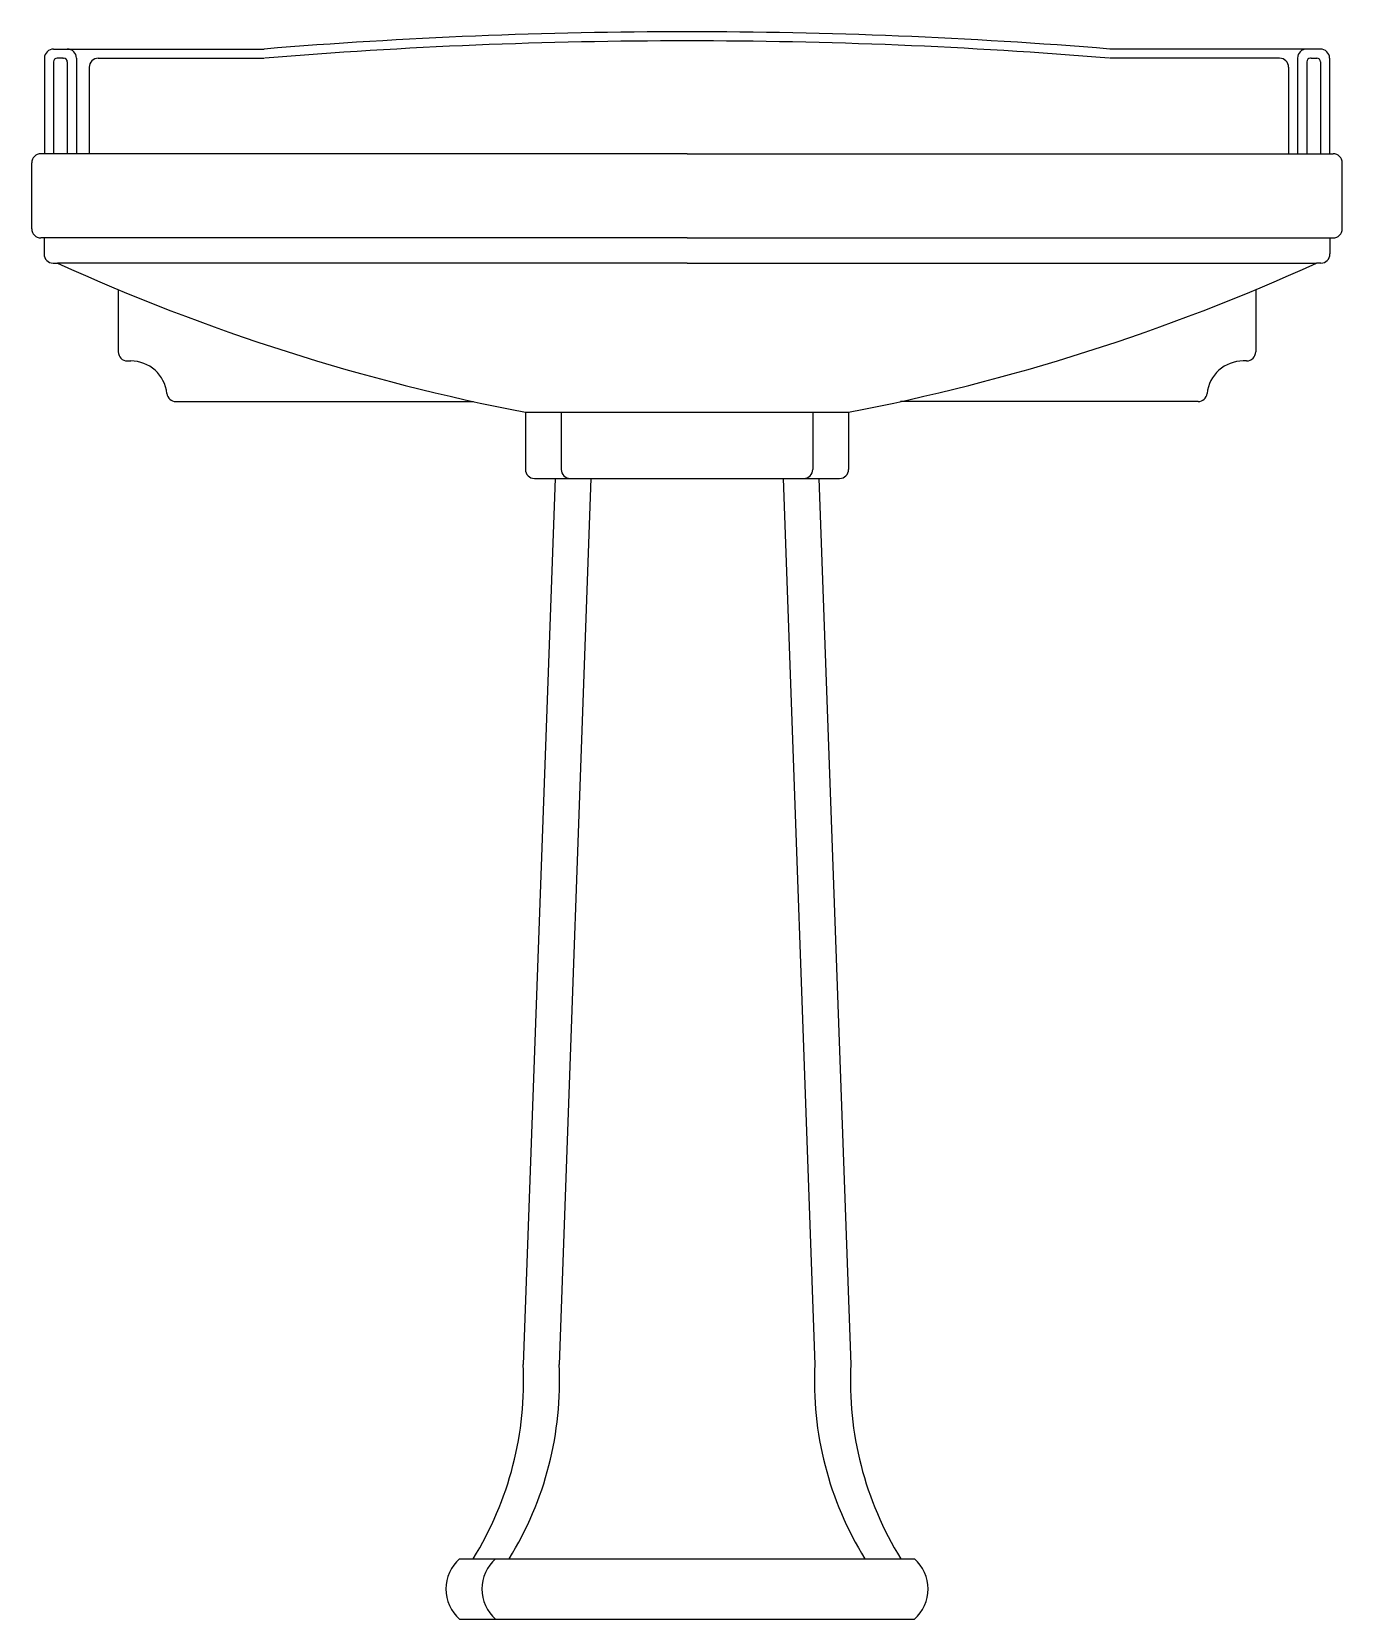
# Model space of a CAD drawing. Extents: x -141.971 to -141.251, y -36.464 to -35.592.
import ezdxf

# ---------------------------------------------------------------- set-up
doc = ezdxf.new("R2010")
doc.units = 0
doc.header["$MEASUREMENT"] = 0
for name, color, linetype in [('A-PECAS', 2, 'CONTINUOUS'), ('A-PEÇAS', 2, 'CONTINUOUS'), ('TELHA3', 1, 'CONTINUOUS')]:
    doc.layers.add(name, color=color, linetype=linetype)

msp = doc.modelspace()

# ---------------------------------------------------------------- linework, layer by layer
at = {"layer": 'A-PECAS'}
for p, q in [((-141.95888, -35.60131), (-141.84315, -35.60131)), ((-141.26287, -35.60131), (-141.3786, -35.60131)), ((-141.96388, -35.60631), (-141.96388, -35.65881)), ((-141.94634, -35.60631), (-141.94634, -35.65881)), ((-141.2754, -35.60631), (-141.2754, -35.65881)), ((-141.25787, -35.60631), (-141.25787, -35.65881)), ((-141.97087, -35.70006), (-141.97087, -35.66381)), ((-141.61087, -35.65881), (-141.96587, -35.65881)), ((-141.61087, -35.65881), (-141.25587, -35.65881)), ((-141.25087, -35.70006), (-141.25087, -35.66381)), ((-141.69966, -35.8008), (-141.69966, -35.8322)), ((-141.68, -35.8008), (-141.68, -35.8322)), ((-141.54174, -35.8008), (-141.54174, -35.8322)), ((-141.52209, -35.8008), (-141.52209, -35.8322)), ((-141.68338, -35.8372), (-141.70087, -36.32381)), ((-141.69466, -35.8372), (-141.52709, -35.8372)), ((-141.66363, -35.8372), (-141.68113, -36.32381)), ((-141.55812, -35.8372), (-141.54062, -36.32381)), ((-141.53837, -35.8372), (-141.52087, -36.32381)), ((-141.73587, -36.46381), (-141.48587, -36.46381))]:
    msp.add_line(p, q, dxfattribs=at)
at = {"layer": 'A-PECAS', "color": 1}
for p, q in [((-141.95888, -35.60831), (-141.95888, -35.65881)), ((-141.95388, -35.60631), (-141.95688, -35.60631)), ((-141.95388, -35.60631), (-141.95334, -35.60631)), ((-141.95134, -35.60831), (-141.95134, -35.65881)), ((-141.93929, -35.61131), (-141.93929, -35.65881)), ((-141.93429, -35.60631), (-141.84315, -35.60631)), ((-141.28532, -35.60631), (-141.3786, -35.60631)), ((-141.28032, -35.61131), (-141.28032, -35.65881)), ((-141.2704, -35.60831), (-141.2704, -35.65881)), ((-141.26787, -35.60631), (-141.2684, -35.60631)), ((-141.26787, -35.60631), (-141.26487, -35.60631)), ((-141.26287, -35.60831), (-141.26287, -35.65881)), ((-141.61087, -35.70506), (-141.96413, -35.70506)), ((-141.61087, -35.70506), (-141.25762, -35.70506)), ((-141.61087, -35.71888), (-141.95673, -35.71888)), ((-141.61087, -35.71888), (-141.26501, -35.71888))]:
    msp.add_line(p, q, dxfattribs=at)
at = {"layer": 'A-PECAS'}
for centre, radius, start, end in [((-141.95888, -35.60631), 0.005, 90, 180), ((-141.95134, -35.60631), 0.005, 0, 90), ((-141.2704, -35.60631), 0.005, 90, 180), ((-141.26287, -35.60631), 0.005, 0, 90), ((-141.96587, -35.66381), 0.005, 90, 180), ((-141.25587, -35.66381), 0.005, 0, 90), ((-141.96587, -35.70006), 0.005, 180, 270), ((-141.25587, -35.70006), 0.005, 270, 0), ((-141.48477, -34.68216), 1.13909, 245.52266, 259.12588), ((-141.73698, -34.68216), 1.13909, 280.87412, 294.47734), ((-141.69466, -35.8322), 0.005, 180, 270), ((-141.675, -35.8322), 0.005, 180, 270), ((-141.54674, -35.8322), 0.005, 270, 0), ((-141.52709, -35.8322), 0.005, 270, 0), ((-141.72104, -36.44719), 0.02227, 131.74943, 228.25057), ((-141.7013, -36.44719), 0.02227, 131.74943, 228.25057), ((-141.5007, -36.44719), 0.02227, 311.74943, 48.25057)]:
    msp.add_arc(centre, radius, start, end, dxfattribs=at)
at = {"layer": 'A-PECAS', "color": 1}
for centre, radius, start, end in [((-141.61087, -38.4362), 2.83939, 90, 94.68409), ((-141.61087, -38.4362), 2.83939, 85.31591, 90), ((-141.95688, -35.60831), 0.002, 90, 180), ((-141.95334, -35.60831), 0.002, 0, 90), ((-141.93429, -35.61131), 0.005, 90, 180), ((-141.28532, -35.61131), 0.005, 0, 90), ((-141.2684, -35.60831), 0.002, 90, 180), ((-141.26487, -35.60831), 0.002, 0, 90)]:
    msp.add_arc(centre, radius, start, end, dxfattribs=at)
at = {"layer": 'A-PEÇAS'}
for p, q in [((-141.96413, -35.70506), (-141.96587, -35.70506)), ((-141.96413, -35.70506), (-141.96413, -35.71388)), ((-141.25762, -35.70506), (-141.25762, -35.71388)), ((-141.25762, -35.70506), (-141.25587, -35.70506)), ((-141.95913, -35.71888), (-141.95673, -35.71888)), ((-141.26262, -35.71888), (-141.26501, -35.71888)), ((-141.73587, -36.43057), (-141.48587, -36.43057))]:
    msp.add_line(p, q, dxfattribs=at)
for centre, radius, start, end in [((-141.61087, -38.4362), 2.84439, 90, 94.68409), ((-141.61087, -38.4362), 2.84439, 85.31591, 90), ((-141.95913, -35.71388), 0.005, 180, 270), ((-141.26262, -35.71388), 0.005, 270, 0), ((-141.88526, -36.33324), 0.18462, 328.18379, 2.92831), ((-141.86551, -36.33324), 0.18462, 328.18379, 2.92831), ((-141.35624, -36.33324), 0.18462, 177.07169, 211.81621), ((-141.33649, -36.33324), 0.18462, 177.07169, 211.81621)]:
    msp.add_arc(centre, radius, start, end, dxfattribs=at)
at = {"layer": 'TELHA3'}
for p, q in [((-141.92331, -35.73345), (-141.92331, -35.76762)), ((-141.29844, -35.73345), (-141.29844, -35.76762)), ((-141.91831, -35.77262), (-141.91651, -35.77262)), ((-141.30344, -35.77262), (-141.30524, -35.77262)), ((-141.89165, -35.79493), (-141.72824, -35.79493)), ((-141.3301, -35.79493), (-141.4935, -35.79493)), ((-141.69966, -35.8008), (-141.52209, -35.8008))]:
    msp.add_line(p, q, dxfattribs=at)
for centre, radius, start, end in [((-141.91831, -35.76762), 0.005, 180, 270), ((-141.30344, -35.76762), 0.005, 270, 0), ((-141.91651, -35.79262), 0.02, 6.18492, 90), ((-141.30524, -35.79262), 0.02, 90, 173.81508), ((-141.89165, -35.78993), 0.005, 186.18492, 270), ((-141.3301, -35.78993), 0.005, 270, 353.81508)]:
    msp.add_arc(centre, radius, start, end, dxfattribs=at)

doc.saveas('drawing.dxf')
